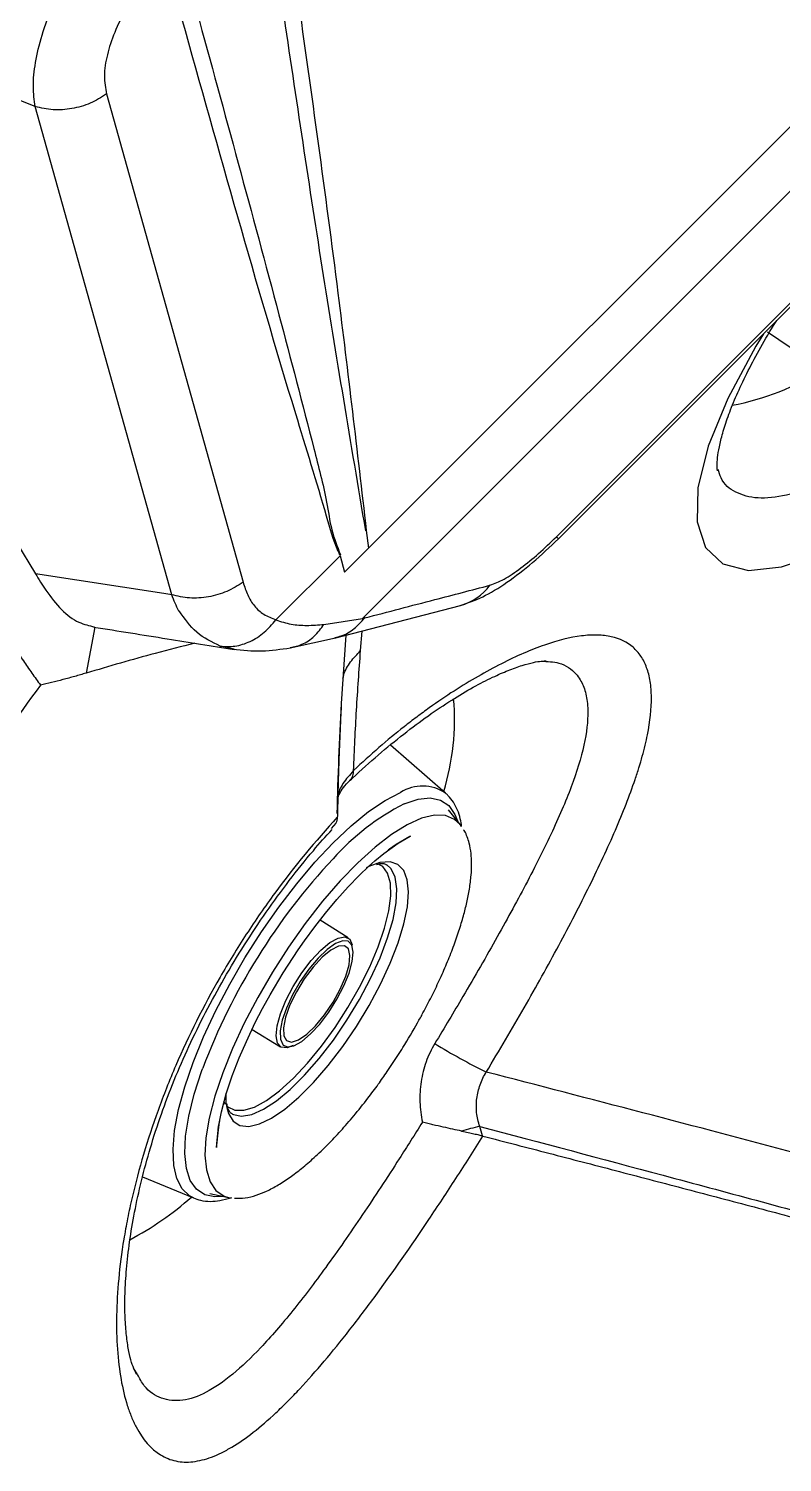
# Model space of a CAD drawing. Extents: x 409 to 498, y 628 to 778.
# Drawn here: x 415.71 to 418.41, y 716.64 to 721.79 of the extents above; entities that cross this region are included whole.
import ezdxf

# ---------------------------------------------------------------- set-up
doc = ezdxf.new("R2010")
doc.units = 0
doc.header["$MEASUREMENT"] = 0
doc.layers.add('1', color=4, linetype='Continuous')
doc.layers.add('GEOMETRY', color=4, linetype='Continuous', lineweight=25)

# ---------------------------------------------------------------- blocks, each defined once
blk = doc.blocks.new('2026_PULSE')
at = {"layer": 'GEOMETRY'}
for p, q in [((8.3289, 74.7095), (14.7708, 81.1515)), ((8.3484, 74.9603), (14.5201, 81.132)), ((9.023, 75.001), (14.4793, 80.4574)), ((9.0302, 74.9938), (14.4866, 80.4502)), ((7.1519, 76.5457), (5.8041, 77.0872)), ((5.8041, 77.0872), (7.1529, 74.8684)), ((7.4085, 76.5909), (7.8985, 74.8379)), ((7.642, 74.7927), (7.1519, 76.5457)), ((9.7811, 75.7374), (10.0107, 75.581)), ((8.3395, 75.0232), (8.3484, 74.9603)), ((8.2618, 74.8737), (8.3484, 74.9603)), ((8.0162, 74.7026), (8.2467, 74.933)), ((8.2461, 74.9352), (8.2467, 74.933)), ((8.2467, 74.933), (8.2618, 74.8737)), ((7.6133, 74.7971), (7.1529, 74.8684)), ((7.642, 74.7927), (7.6133, 74.7971)), ((8.2263, 74.6367), (8.6786, 74.7545)), ((8.1887, 74.6866), (8.3269, 74.7075)), ((8.3269, 74.7075), (8.3289, 74.7095)), ((7.3661, 74.6762), (7.3346, 74.5114)), ((8.2674, 74.6474), (8.2509, 74.4019)), ((8.3201, 74.5922), (8.326, 74.6626)), ((7.8661, 74.5973), (7.8163, 74.6083)), ((8.0667, 74.6025), (8.2296, 74.6381)), ((8.6247, 74.0807), (8.4271, 74.2533)), ((8.2313, 73.9726), (8.2141, 73.9531)), ((8.6785, 73.9669), (8.6357, 74.0208)), ((8.6825, 73.9607), (8.6785, 73.9669)), ((8.276, 73.5605), (8.1746, 73.6248)), ((7.9305, 73.2321), (8.0329, 73.1697)), ((7.8283, 72.9731), (7.8343, 72.9639)), ((7.8575, 72.93), (7.8606, 72.9281)), ((7.5376, 72.7031), (7.7205, 72.6269)), ((7.7791, 72.6435), (7.8463, 72.629)), ((7.8463, 72.629), (7.8577, 72.6274)), ((7.5178, 71.9956), (7.5052, 72.0164)), ((7.5195, 71.9927), (7.5178, 71.9956))]:
    blk.add_line(p, q, dxfattribs=at)
at = {"layer": 'GEOMETRY', "flags": 128}
for points in [[(9.7666, 75.7301), (9.7381, 75.6858), (9.6376, 75.4976), (9.5679, 75.3262), (9.5307, 75.1768), (9.5276, 75.0544), (9.5577, 74.9622), (9.6201, 74.9039), (9.7124, 74.8803), (9.8311, 74.8928), (9.9732, 74.9401), (10.1339, 75.0208), (10.3095, 75.1323), (10.4957, 75.2717), (10.6873, 75.4344), (10.8805, 75.6172), (11.0689, 75.8133), (11.2486, 76.0187), (11.4133, 76.2262), (11.5584, 76.4305), (11.6794, 76.6252), (11.7722, 76.8046), (11.8342, 76.9642)], [(9.0302, 74.9938), (9.0295, 74.9944), (9.023, 75.001)], [(7.7205, 72.6269), (7.7064, 72.6342), (7.6794, 72.6595), (7.6603, 72.6963), (7.6494, 72.7441), (7.6469, 72.802), (7.6527, 72.8691), (7.667, 72.9443), (7.6892, 73.0263), (7.7193, 73.1139), (7.7565, 73.2055), (7.8004, 73.2997), (7.8502, 73.3949), (7.905, 73.4896), (7.964, 73.5822), (8.0263, 73.6712), (8.0907, 73.755), (8.1563, 73.8325), (8.2219, 73.9022), (8.2865, 73.963), (8.349, 74.014), (8.4084, 74.0542), (8.4637, 74.0831)], [(8.4768, 74.0423), (8.5263, 74.0589), (8.5699, 74.0634), (8.6069, 74.0556), (8.6367, 74.0357), (8.6587, 74.004), (8.6677, 73.9805)], [(8.6785, 73.9669), (8.6576, 73.9864), (8.6247, 73.9998), (8.5849, 74.0011), (8.5389, 73.9901), (8.4874, 73.967), (8.4315, 73.9323), (8.3721, 73.8866), (8.3103, 73.8306), (8.2472, 73.7655), (8.1838, 73.6923), (8.1214, 73.6123), (8.061, 73.527), (8.0038, 73.4379), (7.9507, 73.3467), (7.9027, 73.2548), (7.8606, 73.164), (7.8253, 73.0759), (7.7973, 72.992), (7.7771, 72.9139), (7.7651, 72.843), (7.7615, 72.7804), (7.7664, 72.7274), (7.7796, 72.6848), (7.801, 72.6535), (7.8302, 72.634), (7.8463, 72.629)], [(8.0421, 73.4349), (8.0961, 73.5177), (8.1184, 73.5497), (8.1558, 73.6006), (8.1942, 73.6499), (8.2348, 73.6985), (8.2755, 73.7439), (8.3148, 73.7845), (8.3498, 73.8178), (8.3715, 73.8372), (8.4039, 73.864), (8.4547, 73.9007), (8.4984, 73.9262), (8.4988, 73.9264), (8.4988, 73.9264), (8.4988, 73.9264), (8.4988, 73.9264), (8.4988, 73.9264), (8.4988, 73.9264), (8.4988, 73.9264), (8.4988, 73.9264), (8.4988, 73.9264), (8.4988, 73.9264), (8.4988, 73.9264), (8.4987, 73.9264), (8.4967, 73.9253), (8.4481, 73.8963), (8.4244, 73.8797), (8.4205, 73.8768), (8.42, 73.8765), (8.4199, 73.8764), (8.4198, 73.8763), (8.4198, 73.8763), (8.4198, 73.8763), (8.4198, 73.8763), (8.4198, 73.8763), (8.4198, 73.8763), (8.4198, 73.8763), (8.4198, 73.8763), (8.4198, 73.8763), (8.42, 73.8765), (8.4218, 73.8778), (8.4354, 73.8876), (8.4389, 73.89), (8.4389, 73.89), (8.4389, 73.89), (8.4389, 73.89), (8.4389, 73.89), (8.4389, 73.89), (8.4389, 73.89), (8.4389, 73.89), (8.4388, 73.89), (8.4387, 73.8899), (8.4384, 73.8896), (8.4369, 73.8886), (8.4354, 73.8876), (8.4348, 73.8872), (8.4346, 73.887), (8.4344, 73.8869), (8.4343, 73.8868), (8.4342, 73.8868), (8.4342, 73.8867), (8.4343, 73.8868), (8.4349, 73.8873), (8.4362, 73.8881), (8.4362, 73.8881)], [(7.8382, 72.9594), (7.8433, 72.9544), (7.8687, 72.942), (7.9009, 72.9417), (7.9392, 72.9535), (7.9824, 72.9771), (8.0294, 73.0119), (8.0789, 73.0568), (8.1296, 73.1107), (8.1801, 73.1721), (8.2289, 73.2394), (8.2748, 73.3106), (8.3166, 73.3839), (8.353, 73.4572), (8.3831, 73.5286), (8.406, 73.596), (8.4212, 73.6578), (8.4282, 73.7121), (8.4269, 73.7575), (8.4172, 73.7927), (8.3994, 73.8169), (8.3786, 73.8282)], [(8.2709, 73.2651), (8.3158, 73.3394), (8.3559, 73.4148), (8.3899, 73.4891), (8.417, 73.5604), (8.4364, 73.6266), (8.4475, 73.6861), (8.4502, 73.7371), (8.4443, 73.7783), (8.43, 73.8086), (8.4128, 73.8243)], [(8.3051, 73.2426), (8.3508, 73.3181), (8.3917, 73.3946), (8.4266, 73.4702), (8.4548, 73.5429), (8.4754, 73.6109), (8.488, 73.6724), (8.4922, 73.7257), (8.4878, 73.7696), (8.4751, 73.8028), (8.4543, 73.8245), (8.426, 73.8342), (8.3909, 73.8315), (8.389, 73.8311)], [(8.389, 73.8311), (8.35, 73.8167), (8.3406, 73.812)], [(8.1771, 73.5162), (8.2101, 73.5439), (8.2397, 73.5603), (8.2638, 73.5645), (8.2811, 73.5562), (8.2904, 73.5358), (8.2905, 73.5356)], [(8.0786, 73.1744), (8.056, 73.1664), (8.0351, 73.1685), (8.0217, 73.183), (8.0166, 73.2089), (8.0202, 73.2446), (8.0322, 73.2879), (8.0519, 73.3361), (8.078, 73.3861), (8.1089, 73.4348), (8.1426, 73.4791), (8.1771, 73.5162)], [(8.2755, 73.5487), (8.2562, 73.5504), (8.2303, 73.5405), (8.2002, 73.5192), (8.1676, 73.488), (8.1347, 73.4487), (8.1035, 73.4039), (8.0761, 73.3563), (8.054, 73.309), (8.0387, 73.2649), (8.0312, 73.2268), (8.032, 73.1971), (8.0409, 73.1776), (8.0427, 73.1758)], [(8.1821, 73.4915), (8.1495, 73.4561), (8.1179, 73.4136), (8.0895, 73.3671), (8.0666, 73.3201), (8.0507, 73.2761), (8.0431, 73.2383), (8.0444, 73.2096), (8.0544, 73.192), (8.0723, 73.1869), (8.097, 73.1947), (8.1265, 73.2148), (8.1586, 73.2456), (8.191, 73.285), (8.2213, 73.3299), (8.2472, 73.3771), (8.2668, 73.423), (8.2786, 73.4643), (8.2818, 73.4979), (8.2761, 73.5212), (8.262, 73.5327), (8.2405, 73.5313), (8.2132, 73.5172), (8.1821, 73.4915)], [(8.1404, 73.2158), (8.1733, 73.2513), (8.2056, 73.2937), (8.2352, 73.3403), (8.2601, 73.3881), (8.279, 73.4342), (8.2904, 73.4756), (8.2939, 73.5098), (8.289, 73.5346), (8.2762, 73.5484), (8.2755, 73.5487)], [(7.8132, 72.9011), (7.8132, 72.9011), (7.8132, 72.9011), (7.8132, 72.9011), (7.8132, 72.9011), (7.8132, 72.9011), (7.8132, 72.901), (7.8132, 72.901), (7.8132, 72.9009), (7.8131, 72.9006), (7.8128, 72.8988), (7.8083, 72.8711), (7.8034, 72.8168), (7.8032, 72.8085), (7.8032, 72.808), (7.8032, 72.808), (7.8032, 72.808), (7.8032, 72.808), (7.8032, 72.808), (7.8032, 72.808), (7.8032, 72.808), (7.8032, 72.808), (7.8032, 72.808), (7.8032, 72.808), (7.8032, 72.808), (7.8032, 72.808), (7.8032, 72.8084), (7.8037, 72.8231), (7.8101, 72.8824), (7.8206, 72.9359), (7.838, 73.0007), (7.8595, 73.0656), (7.8843, 73.1298), (7.91, 73.1893), (7.9422, 73.2567), (7.9685, 73.3076), (7.9952, 73.356), (8.0421, 73.4349)], [(7.8606, 72.9281), (7.8633, 72.9268), (7.8931, 72.9206), (7.9295, 72.9268), (7.9715, 72.9454), (8.018, 72.9757), (8.0677, 73.0169), (8.1193, 73.068), (8.1712, 73.1275), (8.2223, 73.1938), (8.2709, 73.2651)], [(7.8395, 72.9518), (7.8455, 72.9308), (7.8623, 72.9032), (7.8869, 72.8875), (7.9187, 72.8839), (7.9568, 72.8927), (8.0003, 72.9135), (8.0481, 72.9459), (8.0988, 72.989), (8.1513, 73.0417), (8.204, 73.1026), (8.2558, 73.1702), (8.3051, 73.2426)], [(8.0427, 73.1758), (8.0574, 73.1696), (8.0805, 73.1736), (8.1088, 73.1893), (8.1404, 73.2158)], [(7.8294, 72.6327), (7.7974, 72.6305), (7.7604, 72.6383), (7.7306, 72.6582), (7.7086, 72.6899), (7.6947, 72.7328), (7.6892, 72.7863), (7.6921, 72.8493), (7.7035, 72.9209), (7.7231, 72.9998), (7.7505, 73.0845), (7.7535, 73.0929)], [(7.836, 73.0038), (7.8369, 72.9694), (7.8395, 72.9518)]]:
    blk.add_lwpolyline(points, dxfattribs=at)
at = {"layer": 'GEOMETRY'}
for centre, radius, start, end in [((9.493, 76.3504), 0.8917, 280.3497, 303.0147), ((8.627, 74.9436), 0.196, 285.2724, 323.442), ((7.7668, 74.3452), 0.8904, 343.0804, 4.7983), ((8.2486, 74.1597), 0.0466, 313.4972, 2.3834), ((8.5424, 73.9568), 0.1488, 56.393, 121.9135), ((8.882, 73.2536), 0.8867, 117.1881, 138.1582), ((9.89, 72.2856), 2.2839, 136.9363, 159.301), ((9.7413, 75.0497), 2.1964, 238.2838, 243.7928), ((9.1269, 71.2702), 1.6576, 103.2265, 105.5414), ((6.9661, 73.4731), 1.1264, 297.7923, 311.5369)]:
    blk.add_arc(centre, radius, start, end, dxfattribs=at)
for points, knots in [([(7.1519, 76.5457), (7.1488, 76.5689), (7.1424, 76.6164), (7.1513, 76.7034), (7.1749, 76.8027), (7.2149, 76.9136), (7.2704, 77.0339), (7.3414, 77.1619), (7.4266, 77.2957), (7.4931, 77.3828), (7.5272, 77.4274)], [0, 0, 0, 0, 0.106091, 0.216747, 0.332036, 0.452511, 0.57882, 0.711898, 0.852403, 1, 1, 1, 1]), ([(7.7315, 77.2233), (7.7066, 77.1976), (7.6574, 77.1468), (7.5898, 77.0655), (7.5291, 76.9826), (7.4767, 76.8971), (7.4355, 76.8127), (7.4084, 76.7306), (7.3968, 76.6542), (7.4045, 76.612), (7.4084, 76.5909)], [0, 0, 0, 0, 0.126547, 0.249919, 0.377175, 0.499718, 0.627528, 0.749863, 0.875036, 1, 1, 1, 1]), ([(11.5064, 77.2502), (11.5267, 77.2424), (11.5728, 77.2247), (11.6043, 77.1583), (11.6083, 77.0633), (11.5826, 76.9465), (11.528, 76.8084), (11.4469, 76.6529), (11.3413, 76.484), (11.2153, 76.307), (11.072, 76.1266), (10.9167, 75.9484), (10.753, 75.7773), (10.5862, 75.6184), (10.4202, 75.4762), (10.2592, 75.3544), (10.1073, 75.2573), (9.9679, 75.1865), (9.8454, 75.1459), (9.742, 75.1348), (9.6641, 75.1574), (9.617, 75.1939), (9.6068, 75.2323), (9.6039, 75.2429)], [0, 0, 0, 0, 0.0424423, 0.0966972, 0.1459699, 0.1952438, 0.244791, 0.2943399, 0.3439903, 0.393642, 0.4431323, 0.4926226, 0.5417312, 0.5908384, 0.6395475, 0.6882542, 0.7368188, 0.7853815, 0.8341648, 0.8829482, 0.9321314, 0.9813166, 1, 1, 1, 1]), ([(8.3386, 75.0225), (8.2856, 75.3373), (8.1796, 75.9667), (8.0849, 76.6056), (8.0375, 76.9249)], [0, 0, 0, 0, 0.5001045, 1, 1, 1, 1]), ([(8.0933, 76.948), (8.1433, 76.5915), (8.2326, 75.9549), (8.3074, 75.3083), (8.3404, 75.0238)], [0, 0, 0, 0, 0.560011, 1, 1, 1, 1]), ([(8.2461, 74.9352), (8.244, 74.9397), (8.2238, 74.983), (8.1756, 75.1559), (7.9793, 75.7866), (7.8116, 76.3866), (7.6786, 76.8624)], [0, 0, 0, 0, 0.007721, 0.074655, 0.266185, 1, 1, 1, 1]), ([(7.7321, 76.8869), (7.8314, 76.5243), (7.9744, 76.0021), (8.1195, 75.4467), (8.1765, 75.2225), (8.2, 75.1268), (8.213, 75.024), (8.2362, 74.9656), (8.2478, 74.9367)], [0, 0, 0, 0, 0.559957, 0.806347, 0.854751, 0.903289, 0.952043, 1, 1, 1, 1]), ([(9.601, 75.2385), (9.601, 75.2384), (9.6017, 75.2366), (9.5997, 75.2438), (9.5993, 75.262), (9.6018, 75.293), (9.6093, 75.3345), (9.6231, 75.3866), (9.6441, 75.4484), (9.6731, 75.519), (9.7101, 75.597), (9.7557, 75.6813), (9.7908, 75.742), (9.8121, 75.7749), (9.8136, 75.7771)], [0, 0, 0, 0, 0.005143, 0.09461, 0.183218, 0.273545, 0.367377, 0.465107, 0.566424, 0.670643, 0.776939, 0.884482, 0.992183, 1, 1, 1, 1]), ([(8.6779, 74.7543), (8.7043, 74.7633), (8.7577, 74.7813), (8.8466, 74.8366), (8.9397, 74.9076), (8.9995, 74.9646), (9.0302, 74.9938)], [0, 0, 0, 0, 0.235949, 0.477025, 0.731864, 1, 1, 1, 1]), ([(8.7845, 74.8269), (8.8005, 74.833), (8.8328, 74.8452), (8.895, 74.8879), (8.9596, 74.9398), (9.0016, 74.9804), (9.023, 75.001)], [0, 0, 0, 0, 0.249073, 0.499064, 0.745848, 1, 1, 1, 1]), ([(7.1529, 74.8684), (7.159, 74.8584), (7.1713, 74.8384), (7.184, 74.8188), (7.1904, 74.8089)], [0, 0, 0, 0, 0.499338, 1, 1, 1, 1]), ([(7.1904, 74.8089), (7.2087, 74.7842), (7.2454, 74.7346), (7.3056, 74.6909), (7.3463, 74.6818), (7.3654, 74.6776)], [0, 0, 0, 0, 0.346231, 0.694881, 1, 1, 1, 1]), ([(7.8985, 74.838), (7.9034, 74.8223), (7.9134, 74.791), (7.9374, 74.7513), (7.9713, 74.7205), (8.0012, 74.7086), (8.0162, 74.7026)], [0, 0, 0, 0, 0.249787, 0.499296, 0.749124, 1, 1, 1, 1]), ([(8.335, 74.7097), (8.4188, 74.7316), (8.5685, 74.7707), (8.7185, 74.8097), (8.7845, 74.8269)], [0, 0, 0, 0, 0.56, 1, 1, 1, 1]), ([(7.6676, 74.7341), (7.6632, 74.7434), (7.6543, 74.7621), (7.6461, 74.7825), (7.642, 74.7927)], [0, 0, 0, 0, 0.498796, 1, 1, 1, 1]), ([(6.9959, 74.7362), (7.0049, 74.7207), (7.0227, 74.6897), (7.0508, 74.6442), (7.0799, 74.5996), (7.1095, 74.5554), (7.1398, 74.5116), (7.1606, 74.483), (7.171, 74.4686)], [0, 0, 0, 0, 0.166662, 0.333325, 0.500012, 0.666686, 0.833343, 1, 1, 1, 1]), ([(7.8163, 74.6083), (7.7866, 74.6226), (7.7276, 74.6509), (7.6883, 74.7073), (7.6689, 74.7352)], [0, 0, 0, 0, 0.504499, 1, 1, 1, 1]), ([(7.8163, 74.6083), (7.8339, 74.6073), (7.8698, 74.6053), (7.9243, 74.6232), (7.9753, 74.6549), (8.0026, 74.6867), (8.016, 74.7023)], [0, 0, 0, 0, 0.2457155, 0.4999281, 0.7541795, 1, 1, 1, 1]), ([(8.0162, 74.7026), (8.0161, 74.7025), (8.0161, 74.7024), (8.016, 74.7023), (8.016, 74.7023)], [0, 0, 0, 0, 0.560067, 1, 1, 1, 1]), ([(8.016, 74.7023), (8.034, 74.6966), (8.0698, 74.6853), (8.1285, 74.6814), (8.1681, 74.6848), (8.1887, 74.6866)], [0, 0, 0, 0, 0.329137, 0.650204, 1, 1, 1, 1]), ([(8.228, 74.6395), (8.2357, 74.6412), (8.2605, 74.6465), (8.2984, 74.6693), (8.3228, 74.6962), (8.335, 74.7097)], [0, 0, 0, 0, 0.183409, 0.591917, 1, 1, 1, 1]), ([(8.3288, 74.7096), (8.3293, 74.71), (8.3302, 74.7107), (8.3315, 74.7115), (8.3327, 74.712), (8.3339, 74.712), (8.3351, 74.7116), (8.335, 74.7103), (8.335, 74.7097)], [0, 0, 0, 0, 0.106751, 0.213208, 0.330979, 0.468841, 0.737254, 1, 1, 1, 1]), ([(7.3622, 74.6768), (7.4501, 74.6628), (7.6178, 74.6363), (7.786, 74.6093), (7.866, 74.5965)], [0, 0, 0, 0, 0.5244607, 1, 1, 1, 1]), ([(8.0678, 74.6034), (8.0819, 74.6064), (8.113, 74.613), (8.1553, 74.6417), (8.1777, 74.6718), (8.1887, 74.6866)], [0, 0, 0, 0, 0.296586, 0.65418, 1, 1, 1, 1]), ([(8.7713, 73.0791), (8.7946, 73.1177), (8.8176, 73.1563), (8.8629, 73.2333), (8.8853, 73.2718), (8.9508, 73.3862), (8.9922, 73.4608), (9.051, 73.5703), (9.0701, 73.6064), (9.107, 73.6779), (9.1249, 73.7134), (9.1764, 73.818), (9.2073, 73.8844), (9.2619, 74.0111), (9.2856, 74.0715), (9.3102, 74.1436), (9.3148, 74.1578), (9.3235, 74.1857), (9.3275, 74.1994), (9.3386, 74.2396), (9.3448, 74.2654), (9.3596, 74.3393), (9.3644, 74.3842), (9.3638, 74.4449), (9.3622, 74.4641), (9.3565, 74.4995), (9.3523, 74.5159), (9.3413, 74.5459), (9.3345, 74.5596), (9.3181, 74.5841), (9.3087, 74.5948), (9.2769, 74.6226), (9.2508, 74.6353), (9.2045, 74.6456), (9.1879, 74.6476), (9.1521, 74.6485), (9.1328, 74.6475), (9.0723, 74.6399), (9.0282, 74.6289), (8.9563, 74.6038), (8.9313, 74.594), (8.8795, 74.5716), (8.8526, 74.5589), (8.7706, 74.5172), (8.7139, 74.4848), (8.6263, 74.4284), (8.5967, 74.4083), (8.5517, 74.3761), (8.5366, 74.3651), (8.5064, 74.3424), (8.4913, 74.3308), (8.4158, 74.2712), (8.3554, 74.2188), (8.2951, 74.1616)], [0, 0, 0, 0, 0.03125, 0.03125, 0.0625, 0.0625, 0.125, 0.125, 0.15625, 0.15625, 0.1875, 0.1875, 0.25, 0.25, 0.3125, 0.3125, 0.328125, 0.328125, 0.34375, 0.34375, 0.375, 0.375, 0.4375, 0.4375, 0.46875, 0.46875, 0.5, 0.5, 0.53125, 0.53125, 0.5625, 0.5625, 0.625, 0.625, 0.65625, 0.65625, 0.6875, 0.6875, 0.75, 0.75, 0.78125, 0.78125, 0.8125, 0.8125, 0.875, 0.875, 0.90625, 0.90625, 0.921875, 0.921875, 0.9375, 0.9375, 1, 1, 1, 1]), ([(7.7252, 74.619), (7.6778, 74.6069), (7.5471, 74.5736), (7.4173, 74.5356), (7.3346, 74.5114)], [0, 0, 0, 0, 0.362624, 1, 1, 1, 1]), ([(7.8615, 74.5974), (7.8961, 74.5939), (7.9629, 74.5871), (8.0339, 74.5973), (8.0681, 74.6022)], [0, 0, 0, 0, 0.51833, 1, 1, 1, 1]), ([(8.2569, 74.4919), (8.2578, 74.4962), (8.262, 74.5175), (8.2823, 74.553), (8.3075, 74.5791), (8.3201, 74.5922)], [0, 0, 0, 0, 0.11111, 0.555526, 1, 1, 1, 1]), ([(8.2951, 74.1616), (8.2979, 74.2345), (8.3013, 74.3069), (8.3097, 74.4505), (8.3146, 74.5217), (8.3201, 74.5922)], [0, 0, 0, 0, 0.5, 0.5, 1, 1, 1, 1]), ([(8.283, 74.1259), (8.2856, 74.1285), (8.3189, 74.1616), (8.3833, 74.218), (8.4746, 74.2937), (8.5631, 74.3594), (8.647, 74.4156), (8.7245, 74.4616), (8.7924, 74.4965), (8.8516, 74.5224), (8.9012, 74.5401), (8.9419, 74.5507), (8.9701, 74.5551), (8.9848, 74.5551), (8.9856, 74.555), (8.9858, 74.555)], [0, 0, 0, 0, 0.008562, 0.106725, 0.204374, 0.300715, 0.395081, 0.486922, 0.575906, 0.654243, 0.736471, 0.817053, 0.895628, 0.972286, 1, 1, 1, 1]), ([(8.9692, 74.5544), (8.991, 74.5533), (9.043, 74.5508), (9.0838, 74.5214), (9.1126, 74.4832), (9.1287, 74.4444), (9.139, 74.3757), (9.13, 74.2726), (9.0883, 74.1267), (9.0165, 73.9564), (8.9225, 73.7684), (8.8113, 73.5643), (8.6981, 73.3671), (8.6204, 73.2377), (8.5866, 73.1814)], [0, 0, 0, 0, 0.066933, 0.159229, 0.192005, 0.249626, 0.307903, 0.40679, 0.508986, 0.610377, 0.714893, 0.815954, 0.919895, 1, 1, 1, 1]), ([(7.3346, 74.5114), (7.3279, 74.5094), (7.3144, 74.5054), (7.2939, 74.4995), (7.2728, 74.4936), (7.245, 74.4862), (7.2108, 74.4777), (7.1842, 74.4717), (7.171, 74.4687)], [0, 0, 0, 0, 0.118764, 0.241787, 0.368915, 0.499983, 0.750487, 1, 1, 1, 1]), ([(7.171, 74.4686), (7.0001, 74.2373), (6.7579, 73.8626), (6.4809, 73.3268), (6.293, 72.8927), (6.1352, 72.4467), (6.0507, 72.1429), (6.0137, 71.9897)], [0, 0, 0, 0, 0.2281753, 0.3531753, 0.4781753, 0.6031753, 0.7281753, 0.7281753, 0.7281753, 0.7281753]), ([(8.2509, 74.4019), (8.2499, 74.383), (8.248, 74.3452), (8.2455, 74.2882), (8.2432, 74.2309), (8.2412, 74.1734), (8.2395, 74.1156), (8.238, 74.0576), (8.2373, 74.0187), (8.237, 73.9993)], [0, 0, 0, 0, 0.142848, 0.285699, 0.428553, 0.57141, 0.71427, 0.857134, 1, 1, 1, 1]), ([(8.2379, 74.0646), (8.2413, 74.0722), (8.248, 74.0867), (8.2639, 74.1094), (8.2783, 74.1226), (8.2831, 74.1271)], [0, 0, 0, 0, 0.4189682, 0.8048706, 1, 1, 1, 1]), ([(8.2951, 74.1616), (8.2814, 74.1464), (8.2611, 74.1241), (8.2428, 74.091), (8.2404, 74.0754), (8.2392, 74.0671)], [0, 0, 0, 0, 0.5007398, 0.7340255, 1, 1, 1, 1]), ([(8.6827, 73.9604), (8.6814, 73.9697), (8.6783, 73.9907), (8.6686, 74.0198), (8.6545, 74.0476), (8.6388, 74.0678), (8.6278, 74.0779), (8.6247, 74.0807)], [0, 0, 0, 0, 0.197468, 0.44402, 0.690388, 0.914265, 1, 1, 1, 1]), ([(8.2365, 73.9938), (8.1576, 73.9085), (8.0827, 73.8178), (7.977, 73.6738), (7.9428, 73.6244), (7.8932, 73.5482), (7.877, 73.5226), (7.8456, 73.4711), (7.8303, 73.4453), (7.756, 73.3155), (7.7032, 73.2099), (7.6454, 73.0757), (7.6342, 73.0487), (7.6129, 72.9948), (7.6027, 72.968), (7.5737, 72.8881), (7.5563, 72.8354), (7.5254, 72.7313), (7.5118, 72.6798), (7.4941, 72.6035), (7.4886, 72.5782), (7.4787, 72.5281), (7.4742, 72.5032), (7.4541, 72.3811), (7.4457, 72.2899), (7.4434, 72.1631), (7.4444, 72.1225), (7.4498, 72.0452), (7.4542, 72.0091), (7.4661, 71.9418), (7.4736, 71.9106), (7.4873, 71.8678), (7.4922, 71.8542), (7.5028, 71.8283), (7.5085, 71.8161), (7.5385, 71.7589), (7.5678, 71.7254), (7.6192, 71.6939), (7.6378, 71.6865), (7.6766, 71.6785), (7.697, 71.6777), (7.7397, 71.6825), (7.762, 71.6881), (7.797, 71.7012), (7.8089, 71.7064), (7.8332, 71.7184), (7.8455, 71.7251), (7.9079, 71.7622), (7.9604, 71.8034), (8.03, 71.8687), (8.0442, 71.8825), (8.0727, 71.9111), (8.087, 71.926), (8.1304, 71.9724), (8.1597, 72.0056), (8.2193, 72.0761), (8.2496, 72.1135), (8.296, 72.1728), (8.3116, 72.1931), (8.343, 72.2345), (8.3587, 72.2555), (8.4373, 72.3625), (8.5007, 72.4534), (8.5974, 72.5975), (8.63, 72.6471), (8.6947, 72.7471), (8.7269, 72.7978), (8.759, 72.8491)], [0, 0, 0, 0, 0.0625, 0.0625, 0.09375, 0.09375, 0.109375, 0.109375, 0.125, 0.125, 0.1875, 0.1875, 0.203125, 0.203125, 0.21875, 0.21875, 0.25, 0.25, 0.28125, 0.28125, 0.296875, 0.296875, 0.3125, 0.3125, 0.375, 0.375, 0.40625, 0.40625, 0.4375, 0.4375, 0.46875, 0.46875, 0.484375, 0.484375, 0.5, 0.5, 0.5625, 0.5625, 0.59375, 0.59375, 0.625, 0.625, 0.65625, 0.65625, 0.671875, 0.671875, 0.6875, 0.6875, 0.75, 0.75, 0.765625, 0.765625, 0.78125, 0.78125, 0.8125, 0.8125, 0.84375, 0.84375, 0.859375, 0.859375, 0.875, 0.875, 0.9375, 0.9375, 0.96875, 0.96875, 1, 1, 1, 1]), ([(7.5156, 71.9942), (7.5152, 71.9947), (7.5136, 71.9972), (7.5057, 72.0132), (7.4956, 72.0432), (7.4858, 72.0859), (7.4782, 72.1402), (7.4739, 72.2059), (7.4738, 72.2832), (7.479, 72.3714), (7.4901, 72.4692), (7.5079, 72.5755), (7.5326, 72.6885), (7.5646, 72.8064), (7.6037, 72.9273), (7.6499, 73.0494), (7.7031, 73.1716), (7.7631, 73.2938), (7.8296, 73.4156), (7.9024, 73.536), (7.9806, 73.6536), (8.0635, 73.7668), (8.1425, 73.8664), (8.195, 73.925), (8.2175, 73.9501)], [0, 0, 0, 0, 0.011187, 0.05145, 0.091505, 0.131918, 0.172935, 0.215957, 0.260883, 0.307539, 0.355673, 0.404974, 0.45509, 0.505648, 0.556242, 0.606436, 0.65631, 0.706391, 0.757059, 0.808146, 0.859458, 0.910748, 0.961777, 1, 1, 1, 1]), ([(7.868, 72.626), (7.8807, 72.626), (7.9076, 72.6261), (7.9434, 72.6354), (7.9836, 72.6512), (8.0237, 72.6727), (8.0657, 72.7001), (8.109, 72.7331), (8.1544, 72.7721), (8.2014, 72.8172), (8.2489, 72.8675), (8.2971, 72.9229), (8.3422, 72.9793), (8.3822, 73.0329), (8.4183, 73.0842), (8.4478, 73.1286), (8.4847, 73.187), (8.5149, 73.238), (8.5483, 73.2988), (8.5746, 73.3494), (8.6031, 73.4085), (8.6295, 73.4684), (8.6532, 73.5282), (8.6733, 73.5856), (8.6894, 73.6388), (8.702, 73.689), (8.7115, 73.7381), (8.7173, 73.785), (8.7191, 73.8271), (8.717, 73.8664), (8.7116, 73.8973), (8.7033, 73.9226), (8.6964, 73.9398), (8.6913, 73.9472), (8.69, 73.9491)], [0, 0, 0, 0, 0.034706, 0.073183, 0.106698, 0.142623, 0.178128, 0.211771, 0.247477, 0.285466, 0.320925, 0.356906, 0.396514, 0.42593, 0.451757, 0.484182, 0.499706, 0.547309, 0.565941, 0.596641, 0.627851, 0.660612, 0.693858, 0.726959, 0.759079, 0.788671, 0.820588, 0.855339, 0.887401, 0.916956, 0.951724, 0.973956, 0.993383, 1, 1, 1, 1]), ([(8.3769, 73.8248), (8.3833, 73.8261), (8.398, 73.8292), (8.4078, 73.8272), (8.4116, 73.8244), (8.4129, 73.8234)], [0, 0, 0, 0, 0.34259, 0.787489, 1, 1, 1, 1]), ([(8.5866, 73.1814), (8.5738, 73.1602), (8.5634, 73.1382), (8.547, 73.0925), (8.541, 73.0688), (8.5336, 73.02), (8.5322, 72.9956), (8.5338, 72.947), (8.5367, 72.9228), (8.5417, 72.8986)], [0, 0, 0, 0, 0.25, 0.25, 0.5, 0.5, 0.75, 0.75, 1, 1, 1, 1]), ([(8.7476, 72.8839), (8.7449, 72.8919), (8.7426, 72.9001), (8.7389, 72.9167), (8.7375, 72.9251), (8.7349, 72.9505), (8.7351, 72.9674), (8.7382, 72.9926), (8.7398, 73.0011), (8.7438, 73.0176), (8.7462, 73.0257), (8.7548, 73.0495), (8.7622, 73.0646), (8.7713, 73.0791)], [0, 0, 0, 0, 0.125, 0.125, 0.25, 0.25, 0.5, 0.5, 0.625, 0.625, 0.75, 0.75, 1, 1, 1, 1]), ([(9.9037, 72.7822), (9.7114, 72.8335), (9.5212, 72.8836), (9.144, 72.9824), (8.957, 73.031), (8.7713, 73.0791)], [0, 0, 0, 0, 0.5, 0.5, 1, 1, 1, 1]), ([(7.8591, 72.9295), (7.8583, 72.9298), (7.8538, 72.9313), (7.8492, 72.9382), (7.8419, 72.9501), (7.8404, 72.9623), (7.8401, 72.9647)], [0, 0, 0, 0, 0.086514, 0.526325, 0.906605, 1, 1, 1, 1]), ([(8.5417, 72.8986), (8.5141, 72.8548), (8.4423, 72.7409), (8.3254, 72.5628), (8.1973, 72.3784), (8.075, 72.2171), (7.9634, 72.0877), (7.8592, 71.9886), (7.7653, 71.9241), (7.6791, 71.894), (7.6049, 71.9031), (7.5504, 71.9362), (7.5272, 71.9786), (7.5195, 71.9927)], [0, 0, 0, 0, 0.0653582, 0.1701087, 0.2776965, 0.3772479, 0.479336, 0.5737213, 0.6705512, 0.7639472, 0.8600726, 0.9534204, 1, 1, 1, 1]), ([(7.8099, 72.8811), (7.8099, 72.8811), (7.8098, 72.8808), (7.81, 72.8819), (7.8101, 72.883), (7.8102, 72.8836), (7.8102, 72.8836), (7.8102, 72.8834), (7.8102, 72.8832), (7.8101, 72.883), (7.8101, 72.8827), (7.81, 72.882), (7.8097, 72.8804), (7.8095, 72.8791), (7.8094, 72.878), (7.8094, 72.8779), (7.8094, 72.8779), (7.8094, 72.8778), (7.8094, 72.8778), (7.8094, 72.8778), (7.8094, 72.8778), (7.8094, 72.8779), (7.8094, 72.8781), (7.8097, 72.8802), (7.8105, 72.8856), (7.8114, 72.8909), (7.812, 72.8941)], [0, 0, 0, 0, 0.002886, 0.0978, 0.182208, 0.217705, 0.229241, 0.235369, 0.240347, 0.245816, 0.252925, 0.265335, 0.293325, 0.376614, 0.381981, 0.382808, 0.383299, 0.383696, 0.384132, 0.384697, 0.385683, 0.387909, 0.39462, 0.424152, 0.645554, 1, 1, 1, 1]), ([(8.6828, 72.8672), (8.6625, 72.8714), (8.6404, 72.876), (8.6048, 72.884), (8.5924, 72.8868), (8.5736, 72.8911), (8.5673, 72.8926), (8.5546, 72.8955), (8.5481, 72.8971), (8.5417, 72.8986)], [0, 0, 0, 0, 0.5, 0.5, 0.75, 0.75, 0.875, 0.875, 1, 1, 1, 1]), ([(8.6828, 72.8672), (8.6995, 72.8639), (8.7143, 72.8607), (8.7333, 72.8562), (8.7391, 72.8547), (8.7494, 72.852), (8.7539, 72.8507), (8.7577, 72.8495)], [0, 0, 0, 0, 0.5, 0.5, 0.75, 0.75, 1, 1, 1, 1]), ([(8.7577, 72.8495), (8.7576, 72.8498), (8.7575, 72.8501), (8.7574, 72.8503), (8.7542, 72.8615), (8.7509, 72.8727), (8.7476, 72.8839)], [0, 0, 0, 0, 0.0000217652, 0.0000217652, 0.0000217652, 0.0009094558, 0.0009094558, 0.0009094558, 0.0009094558]), ([(8.7476, 72.8839), (8.9651, 72.8262), (9.1844, 72.7678), (9.6278, 72.649), (9.8517, 72.5886), (10.3062, 72.4641), (10.5368, 72.4), (11.0064, 72.2659), (11.2455, 72.196), (11.4898, 72.123)], [0, 0, 0, 0, 0.25, 0.25, 0.5, 0.5, 0.75, 0.75, 1, 1, 1, 1]), ([(8.759, 72.8491), (8.7984, 72.8389), (8.8773, 72.8185), (8.996, 72.7877), (9.1152, 72.7567), (9.2347, 72.7256), (9.3547, 72.6942), (9.4752, 72.6626), (9.5961, 72.6308), (9.7176, 72.5987), (9.8395, 72.5663), (9.9621, 72.5336), (10.0853, 72.5005), (10.2091, 72.467), (10.3336, 72.4331), (10.4588, 72.3987), (10.5848, 72.3638), (10.7116, 72.3284), (10.8393, 72.2924), (10.9678, 72.2557), (11.0973, 72.2184), (11.2278, 72.1803), (11.3591, 72.1415), (11.4476, 72.115), (11.4918, 72.1017)], [0, 0, 0, 0, 0.045454, 0.090909, 0.136364, 0.181819, 0.227274, 0.272729, 0.318185, 0.36364, 0.409096, 0.454551, 0.500006, 0.54546, 0.590913, 0.636365, 0.681817, 0.727269, 0.772721, 0.818174, 0.863629, 0.909085, 0.954542, 1, 1, 1, 1]), ([(7.7205, 72.6269), (7.7287, 72.6239), (7.749, 72.6167), (7.7806, 72.6139), (7.8163, 72.6166), (7.8413, 72.624), (7.8544, 72.6279)], [0, 0, 0, 0, 0.183259, 0.448559, 0.709273, 1, 1, 1, 1])]:
    blk.add_open_spline(points, degree=3, knots=knots, dxfattribs=at)
for points in [[(7.4085, 76.5909), (7.3894, 76.5789), (7.3512, 76.555), (7.2842, 76.5363), (7.2155, 76.531), (7.1731, 76.5408), (7.1519, 76.5457)], [(7.8985, 74.838), (7.8794, 74.826), (7.8413, 74.802), (7.7742, 74.7833), (7.7055, 74.7781), (7.6631, 74.7878), (7.642, 74.7927)], [(8.2509, 74.4019), (8.2433, 74.2726), (8.2378, 74.141), (8.2349, 74.0076)], [(8.2365, 73.9938), (8.2359, 73.9864), (8.2342, 73.9793), (8.2313, 73.9726)], [(8.2368, 73.9991), (8.2367, 73.9974), (8.2366, 73.9956), (8.2365, 73.9938)], [(8.759, 72.8491), (8.7586, 72.8492), (8.7581, 72.8494), (8.7577, 72.8495)]]:
    blk.add_open_spline(points, degree=3, dxfattribs=at)

msp = doc.modelspace()

# ---------------------------------------------------------------- block references
at = {"layer": '1'}
msp.add_blockref('2026_PULSE', (408.577, 644.9604), dxfattribs=at)

doc.saveas('drawing.dxf')
